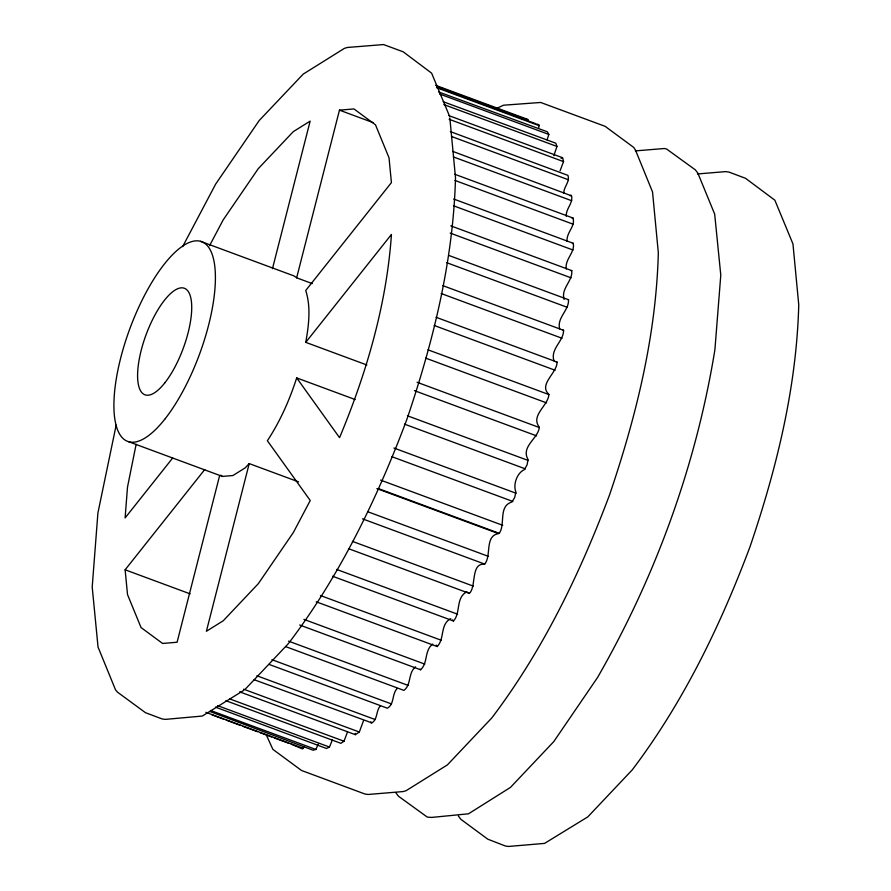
<?xml version="1.0" encoding="UTF-8"?>
<svg xmlns="http://www.w3.org/2000/svg" width="891" height="891" viewBox="0 0 891 891"><rect width="100%" height="100%" fill="white"/><g stroke="black" fill="none" stroke-linecap="round" stroke-linejoin="round"><path stroke-width="1.34" d="M560.083 170.76L563.546 161.627L562.689 157.774L448.919 115.63M566.286 268.937C564.638 259.225 575.163 252.643 573.281 243.299L453.664 199.016M467.029 592.025L469.401 593.417C476.418 586.779 470.726 563.413 483.936 564.226L484.693 564.081C491.665 555.895 484.504 535.859 498.414 533.653L499.227 533.308C505.72 524.331 498.013 506.121 511.969 501.978L514.697 497.501L515.922 492.077C512.815 484.682 517.025 472.809 524.454 469.568L527.093 464.768L528.051 459.511C520.622 446.714 538.064 438.595 539.3 427.513L538.932 426.655C530.78 415.239 548.199 405.528 548.901 394.568L548.455 393.889C538.576 384.277 557.51 372.505 557.031 362.058L555.75 361.69M567.121 241.517C565.93 232.807 575.597 226.492 573.047 218.05L454.733 174.257M563.747 193.336C563.535 186.91 570.251 181.786 567.968 175.393L450.378 131.601M566.264 216.223C565.707 208.75 573.303 203.226 571.565 195.842L452.762 151.381M332.577 576.243L453.497 621.005C460.859 612.852 455.579 598.429 466.294 592.014M316.238 601.793L437.158 646.543C444.865 639.025 439.831 624.145 450.768 618.655M136.134 444.241L127.491 487.165L125.108 517.927L172.709 457.985M366.858 364.976L305.747 342.356C308.776 325.427 311.082 307.083 305.736 290.488L391.416 182.599L389.033 157.83L375.49 124.829L353.961 108.947L339.46 110.15L296.647 277.814L312.251 283.594M538.855 127.446L538.921 124.64L536.56 124.005M299.666 625.003L420.574 669.765C428.181 663.149 424.083 650.441 432.748 644.07M438.617 91.951L547.319 131.779L548.834 134.43L547.074 139.909M219.554 475.917L177.086 642.244L162.585 643.447L141.056 627.565L127.513 594.564L125.13 569.795L204.752 469.535M272.468 268.67L310.146 121.12L293.262 131.668L258.212 168.722L223.173 219.91L209.541 245.738M298.619 481.886L249.213 463.598L206.4 631.274L223.285 620.726L258.323 583.672L293.362 532.484L310.246 500.508L267.378 440.733C280.108 421.41 289.631 399.914 296.681 377.895L355.186 399.547M564.137 299.476C560.628 288.484 572.969 281.021 571.766 270.619L450.846 225.869M285.61 646.599L403.924 690.391C411.519 684.789 407.911 672.861 415.574 666.813M553.846 155.68L556.975 146.458L555.772 143.184L443.239 101.719M559.626 328.868C556.775 317.474 569.126 310.402 568.525 299.744L448.908 255.472M269.071 664.419L387.385 708.211C394.535 704.269 391.717 694.089 397.163 688.52M116.164 425.13L97.91 512.982L92.207 587.013L98.043 647.078L115.563 689.924L117.657 692.285L145.467 712.7L162.062 718.926L165.281 719.393L202.313 716.052L243.778 690.325M554.436 361.245L553.901 360.71C550.248 348.682 563.613 341.387 563.591 330.338L562.989 330.026M254.124 679.71L371.926 722.913C377.739 719.226 375.924 711.04 380.156 706.073M239.657 691.839L355.375 734.674L359.318 732.023L363.528 720.641M318.176 744.219L315.871 749.454L313.075 750.2L209.875 711.497M225.835 700.671L340.897 743.317L344.015 741.223L347.457 732.09M332.388 739.875L329.481 747.059L326.496 748.485L215.422 707.086M182.622 246.673L215.678 184.069L259.248 120.474L303.185 74.12L344.494 48.314L347.479 47.457L383.564 44.561L403.211 51.823L431.612 73.14L449.443 115.941M291.257 744.219L302.461 748.919L304.232 746.87M288.951 642.879C340.05 575.341 377.082 498.748 406.753 419.728C433.316 341.543 453.319 260.629 455.501 177.721L449.832 117.824M305.747 342.356L391.439 234.467C386.627 304.51 366.535 373.084 339.549 437.67L296.681 377.895M561.107 158.475L562.032 157.495M249.213 463.598L245.148 467.898L232.907 475.538L222.394 476.418L128.772 441.769M245.248 689.2L288.506 643.469M570.207 195.82L571.086 195.174M497.044 108.245L503.504 105.216L540.67 102.465L605.112 126.322L633.735 147.427L635.472 150.067L652.535 191.944L658.326 252.799C656.155 335.707 636.152 416.62 609.578 494.806C579.907 573.826 542.875 650.419 491.787 717.957L447.393 764.901L406.084 790.707L403.1 791.564L368.106 794.471L364.898 794.004L301.492 770.459L272.869 749.353L266.409 735.186M572.211 218.507L573.047 218.05M572.479 243.566L573.281 243.299M571.02 270.697L571.766 270.619M635.35 150.891L664.408 148.507L666.524 148.975L695.325 169.836L697.876 173.166L714.682 214.13L720.786 275.119L714.905 349.695C696.172 465.035 655.709 576.321 597.505 677.572L553.745 741.646L510.487 787.388L468.499 813.806L431.6 817.426L427.301 817.103L398.5 796.242L395.949 792.912M697.464 173.957L725.72 171.607L728.938 172.074L745.533 178.3L774.858 200.197L792.957 243.922L798.748 304.778C796.576 387.685 776.562 468.599 749.999 546.784C720.329 625.805 683.297 702.398 632.198 769.935L587.815 816.88L544.557 843.398L508.527 846.45L505.308 845.982L487.789 839.177L460.903 819.341L458.364 816.011M567.845 299.621L568.525 299.744M526.135 118.982L528.229 120.318L437.225 86.627M435.532 85.28L527.84 119.45M437.737 87.418L441.646 88.866M446.848 90.793L458.542 95.125M463.743 97.052L472.843 100.416M478.044 102.342L489.749 106.675M494.95 108.602L506.656 112.934M511.857 114.861L523.552 119.182M528.753 121.109L535.257 123.515M436.501 87.663L539.222 125.687M439.619 94.001L548.834 134.43M443.852 104.581L556.975 146.458M449.131 119.283L563.546 161.627M451.47 136.479L568.491 179.793M339.46 110.15L373.262 122.668M453.43 156.939L571.744 200.742M454.956 180.439L573.269 224.242M453.441 205.754L573.058 250.037M450.189 233.086L571.109 277.847M446.514 262.611L567.433 307.373M442.671 285.577L563.591 330.338M441.168 293.529L562.087 338.279M436.111 317.296L557.031 362.058M434.195 325.482L555.115 370.244M200.542 241.327L294.153 275.976L296.647 277.814M427.981 349.818L548.901 394.568M425.686 358.137L546.606 402.899M417.077 382.272L539.3 427.513M414.426 390.648L536.638 435.888M407.41 415.774L528.33 460.524M404.425 424.105L525.345 468.866M393.889 448.017L516.101 493.258M391.906 456.704L512.826 501.455M380.546 480.093L502.769 525.322M378.307 488.558L499.227 533.308M376.882 488.602L497.802 533.353M367.538 511.646L488.457 556.396M362.481 518.84L484.693 564.081M352.424 541.372L473.344 586.133M348.481 548.656L469.401 593.417M336.653 569.438L457.573 614.189M320.415 595.522L441.335 640.284M303.876 619.356L424.795 664.107M125.13 569.795L190.139 593.863M288.528 641.141L408.145 685.413M271.944 659.696L391.561 703.968M256.909 675.768L375.222 719.56M243.599 689.188L359.318 732.023M229.6 698.867L344.015 741.223M217.66 705.661L329.481 747.059M210.554 710.472L315.871 749.454M205.832 712.31L303.341 748.395M211.947 714.86L223.641 719.193M226.247 720.151L240.548 725.441M243.154 726.41L257.454 731.7M260.049 732.669L271.755 736.991M274.35 737.96L288.651 743.25M453.497 621.005L452.494 619.924M220.723 475.193L222.394 476.418M437.158 646.543L436.323 645.117M420.095 669.141L420.574 669.765M370.934 721.899L371.146 723.024M355.264 733.404L355.375 734.674M164.668 383.041A56.801 19.791 -69.7 0 0 188.101 291.268A56.801 19.791 -69.7 0 0 141.201 350.319A56.801 19.791 -69.7 0 0 164.668 383.041M164.679 419.349A106.497 37.099 -69.7 0 0 208.617 247.286A106.497 37.099 -69.7 0 0 120.686 358.004A106.497 37.099 -69.7 0 0 164.679 419.349"/></g></svg>
